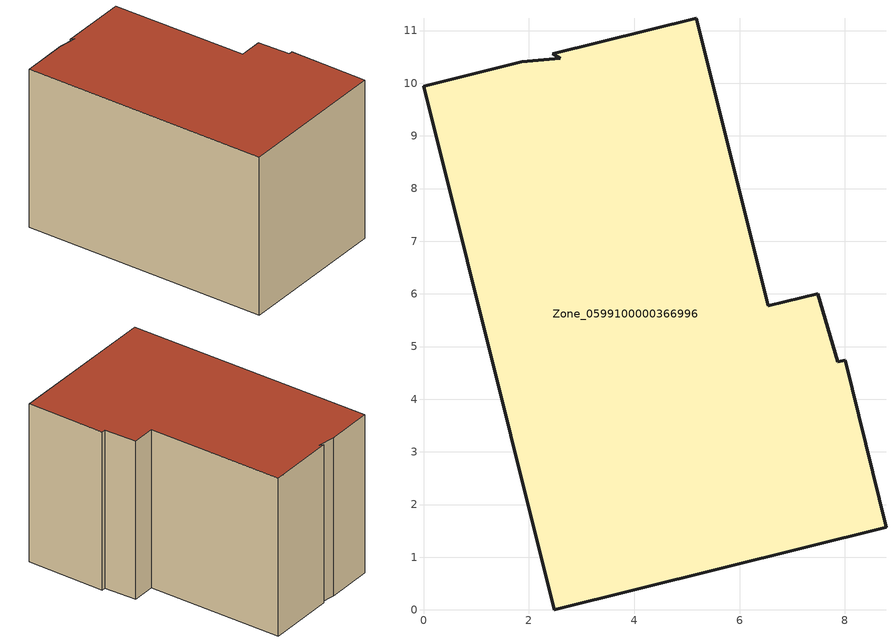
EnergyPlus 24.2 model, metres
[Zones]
Zone_0599100000366996
 floor ground (C_G): 2.45,10.55 5.17,11.23 6.55,5.77 7.49,6 7.87,4.71 8.01,4.74 8.78,1.57 2.48,0 0,9.94 1.86,10.41 2.6,10.47 z0
 wall outside (C_F): 2.48,0 8.78,1.57 8.01,4.74 7.87,4.71 7.49,6 6.55,5.77 5.17,11.23 2.45,10.55 2.6,10.47 1.86,10.41 0,9.94 2.48,0 z0:6.71
 roof outside (C_R): 5.17,11.23 2.45,10.55 2.6,10.47 1.86,10.41 0,9.94 2.48,0 8.78,1.57 8.01,4.74 7.87,4.71 7.49,6 6.55,5.77 z6.71
[BUILDING]
Pand.0599100000366996: North Axis=0; Terrain=City; Loads Convergence Tolerance Value=0.04; Temperature Convergence Tolerance Value=0.4; Solar Distribution=FullExterior; Maximum Number of Warmup Days=25; Minimum Number of Warmup Days=1
[Site:Location]
Rotterdam.The.Hague.AP_ZH_NLD Design_Conditions: Latitude=51.96; Longitude=4.45; Time Zone=1; Elevation=-4.5
[SITE:GROUNDTEMPERATURE:BUILDINGSURFACE]
18, 18, 18, 18, 18, 18, 18, 18, 18, 18, 18, 18
[MATERIAL] Thermal Absorptance=0.9; Solar Absorptance=0.7; Visible Absorptance=0.7
Name | Roughness | Thickness | Conductivity | Density | Specific Heat
G.TC.1992-2005 | MediumSmooth | 0.15 | 0.06 | 540 | 1210
F.TC.1992-2005 | Rough | 0.3 | 0.12 | 1920 | 840
R.TC.1992-2005 | MediumRough | 0.2 | 0.08 | 1500 | 1000
[CONSTRUCTION]
C_G: G.TC.1992-2005
C_F: F.TC.1992-2005
C_R: R.TC.1992-2005
[ZONE]
Zone_0599100000366996: Type=1; Multiplier=1; Ceiling Height=Autocalculate; Volume=Autocalculate; Floor Area=autocalculate; Part of Total Floor Area=Yes
[ZONEINFILTRATION:DESIGNFLOWRATE]
Infil_Zone_0599100000366996: Zone or ZoneList or Space or SpaceList=Zone_0599100000366996; Schedule=AlwaysOn; Design Flow Rate Calculation Method=Flow/Area; Flow Rate per Floor Area=0.0015; Constant Term Coefficient=1; Temperature Term Coefficient=0; Velocity Term Coefficient=0; Velocity Squared Term Coefficient=0
[HVACTEMPLATE:ZONE:IDEALLOADSAIRSYSTEM]
Zone_0599100000366996: Maximum Heating Supply Air Temperature=50; Minimum Cooling Supply Air Temperature=13; Maximum Heating Supply Air Humidity Ratio=0.0156; Minimum Cooling Supply Air Humidity Ratio=0.0077; Heating Limit=NoLimit; Cooling Limit=NoLimit; Dehumidification Control Type=ConstantSensibleHeatRatio; Cooling Sensible Heat Ratio=0.7; Dehumidification Setpoint=60; Humidification Control Type=None; Humidification Setpoint=30; Outdoor Air Method=None; Outdoor Air Flow Rate per Person=0.00944; Outdoor Air Flow Rate per Zone Floor Area=0; Outdoor Air Flow Rate per Zone=0; Demand Controlled Ventilation Type=None; Outdoor Air Economizer Type=NoEconomizer; Heat Recovery Type=None; Sensible Heat Recovery Effectiveness=0.7; Latent Heat Recovery Effectiveness=0.65
[ZONECONTROL:THERMOSTAT]
ThermostatControl_Zone_0599100000366996: Zone or ZoneList=Zone_0599100000366996; Control Type Schedule=DualSetpointControlType; Control 1=Thermostat_Zone_0599100000366996; Temperature Difference Between Cutout And Setpoint=0
[THERMOSTATSETPOINT:DUALSETPOINT]
Thermostat_Zone_0599100000366996: Heating Setpoint Temperature Schedule=HeatingSetpoint_Zone_0599100000366996; Cooling Setpoint Temperature Schedule=CoolingSetpoint_Zone_0599100000366996
[SCHEDULE:COMPACT]
HeatingSetpoint_Zone_0599100000366996: Through: 12/31, For: AllDays, Until: 24:00, 21
CoolingSetpoint_Zone_0599100000366996: Through: 12/31, For: AllDays, Until: 24:00, 24
DualSetpointControlType: Through: 12/31, For: AllDays, Until: 24:00, 4
AlwaysOn: Through: 12/31, For: AllDays, Until: 24:00, 1
